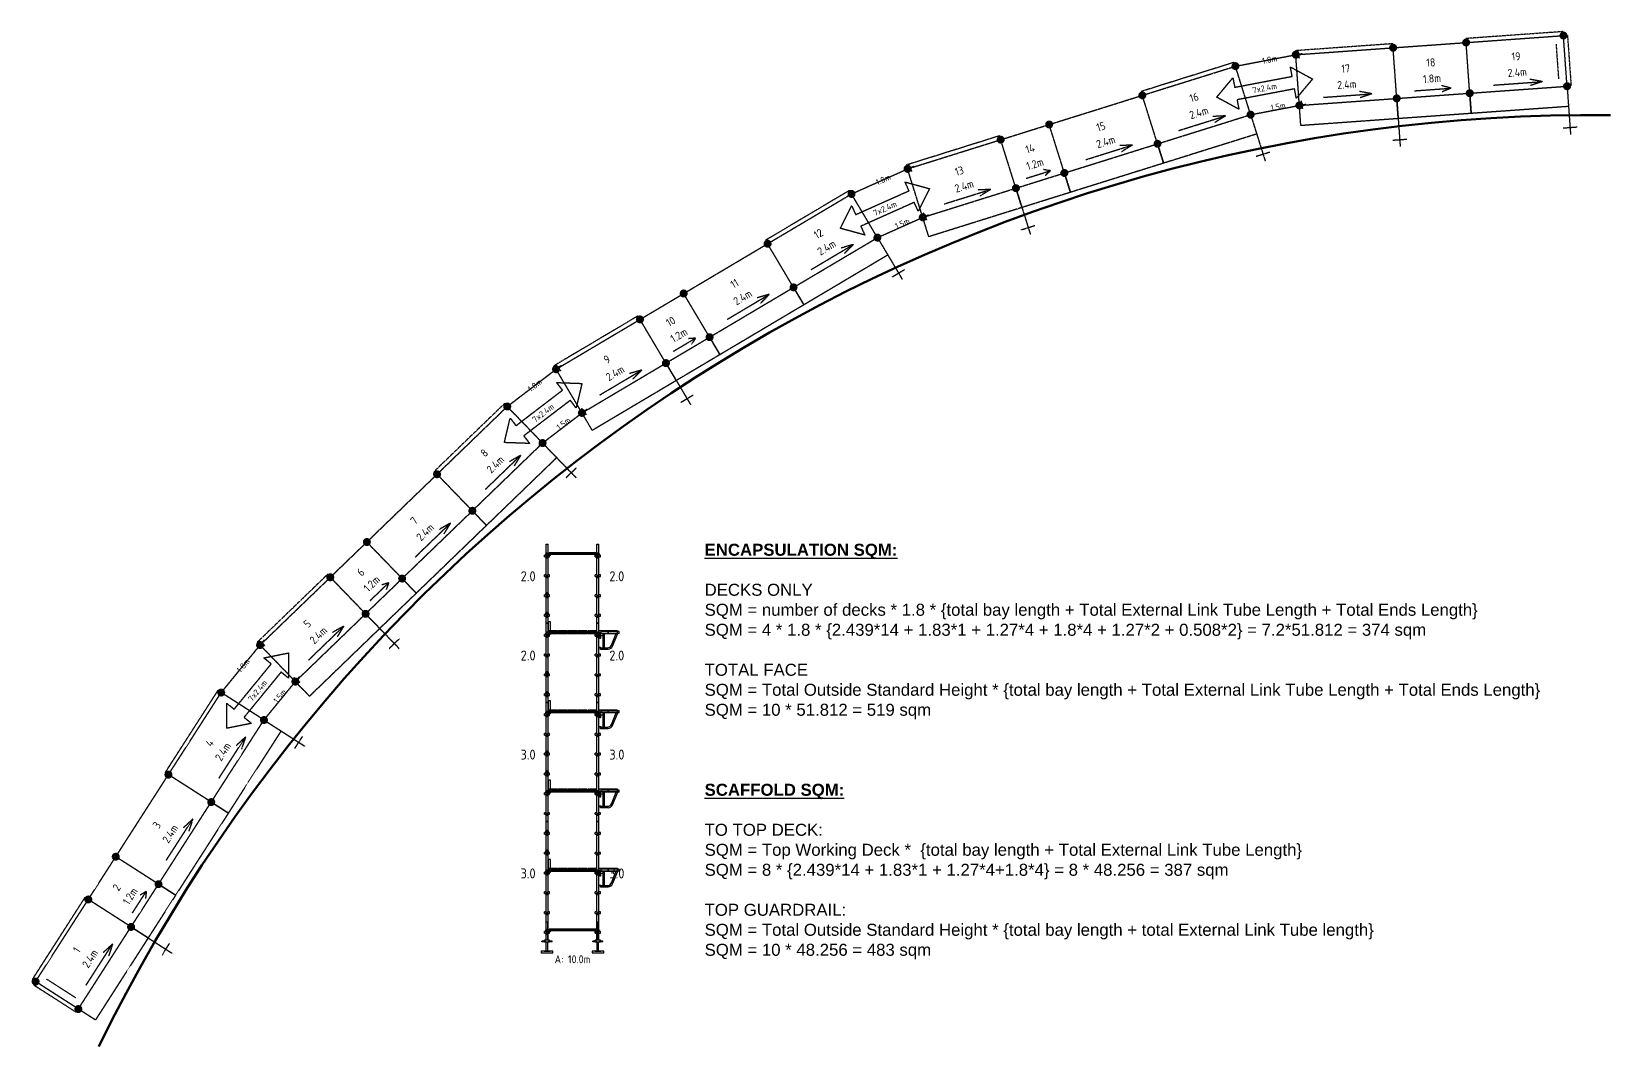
# Model space of a CAD drawing. Header units: millimetres. Extents: x 77865 to 117323, y 20346 to 45721.
import ezdxf
from ezdxf.enums import TextEntityAlignment as Align

# ---------------------------------------------------------------- set-up
doc = ezdxf.new("R2010")
doc.units = ezdxf.units.MM
doc.linetypes.add('KwikScaf_DASHED', pattern=[3.75, 2.5, -1.25])
doc.linetypes.add('KwikScaf_Line', pattern=[1, 1, 0])
doc.layers.add('ENCAPSULATION SQM', color=104, linetype='Continuous', lineweight=60)
for name, color, linetype in [('KwikScaf Matrix', 7, 'Continuous'), ('KwikScaf Schematic', 7, 'Continuous'), ('KwikScaf Sections', 7, 'Continuous')]:
    doc.layers.add(name, color=color, linetype=linetype)
doc.styles.add('KwikScaf ISO', font='isocp.shx')

# ---------------------------------------------------------------- blocks, each defined once
blk = doc.blocks.new('2D Standard 3 Metre')
at = {"layer": 'KwikScaf Matrix', "color": 0, "extrusion": (0, 1, 0)}
for p, q in [((-185, -24), (-185, 24)), ((-185, 24), (-8, 24)), ((-33, 16), (7, 16)), ((-33, 16), (-33, 6)), ((-33, 6), (-33, -6)), ((-8, 64), (-8, 60)), ((-8, 64), (32, 64)), ((-8, 60), (-8, 22)), ((-8, 22), (32, 22)), ((-8, 22), (-8, 18)), ((32, 18), (-8, 18)), ((7, 6), (7, 16)), ((7, -6), (7, 6)), ((32, 60), (32, 64)), ((32, 22), (32, 60)), ((32, 24), (487, 24)), ((32, 18), (32, 22)), ((462, 16), (462, 6)), ((462, 16), (502, 16)), ((462, 6), (462, -6)), ((487, 64), (487, 60)), ((487, 64), (527, 64)), ((487, 60), (487, 22)), ((487, 22), (527, 22)), ((487, 22), (487, 18)), ((527, 18), (487, 18)), ((502, 6), (502, 16)), ((502, -6), (502, 6)), ((527, 60), (527, 64)), ((527, 22), (527, 60)), ((527, 24), (982, 24)), ((527, 18), (527, 22)), ((957, 16), (997, 16)), ((957, 16), (957, 6)), ((957, 6), (957, -6)), ((982, 64), (982, 60)), ((982, 64), (1022, 64)), ((982, 60), (982, 22)), ((982, 22), (1022, 22)), ((982, 22), (982, 18)), ((1022, 18), (982, 18)), ((997, 6), (997, 16)), ((997, -6), (997, 6)), ((1022, 60), (1022, 64)), ((1022, 22), (1022, 60)), ((1022, 24), (1477, 24)), ((1022, 18), (1022, 22)), ((1452, 16), (1492, 16)), ((1452, 16), (1452, 6)), ((1452, 6), (1452, -6)), ((1477, 64), (1477, 60)), ((1477, 64), (1517, 64)), ((1477, 60), (1477, 22)), ((1477, 22), (1517, 22)), ((1477, 22), (1477, 18)), ((1517, 18), (1477, 18)), ((1492, 6), (1492, 16)), ((1492, -6), (1492, 6)), ((1517, 60), (1517, 64)), ((1517, 22), (1517, 60)), ((1517, 24), (1972, 24)), ((1517, 18), (1517, 22)), ((1947, 16), (1987, 16)), ((1947, 16), (1947, 6)), ((1947, 6), (1947, -6)), ((1972, 64), (1972, 60)), ((1972, 64), (2012, 64)), ((1972, 60), (1972, 22)), ((1972, 22), (2012, 22)), ((1972, 22), (1972, 18)), ((2012, 18), (1972, 18)), ((1987, 6), (1987, 16)), ((1987, -6), (1987, 6)), ((2012, 60), (2012, 64)), ((2012, 22), (2012, 60)), ((2012, 24), (2467, 24)), ((2012, 18), (2012, 22)), ((2442, 16), (2442, 6)), ((2442, 16), (2482, 16)), ((2442, 6), (2442, -6)), ((2467, 64), (2467, 60)), ((2467, 64), (2507, 64)), ((2467, 60), (2467, 22)), ((2467, 22), (2507, 22)), ((2467, 22), (2467, 18)), ((2507, 18), (2467, 18)), ((2482, 6), (2482, 16)), ((2482, -6), (2482, 6)), ((2507, 60), (2507, 64)), ((2507, 22), (2507, 60)), ((2507, 24), (2787, 24)), ((2507, 18), (2507, 22)), ((2787, 24), (2787, -24)), ((-185, -24), (-8, -24)), ((-33, -6), (-33, -16)), ((-33, -16), (7, -16)), ((-8, -18), (32, -18)), ((-8, -18), (-8, -22)), ((-8, -22), (-8, -60)), ((-8, -22), (32, -22)), ((-8, -60), (-8, -64)), ((-8, -64), (32, -64)), ((7, -16), (7, -6)), ((32, -22), (32, -18)), ((32, -60), (32, -22)), ((32, -24), (487, -24)), ((32, -64), (32, -60)), ((462, -6), (462, -16)), ((462, -16), (502, -16)), ((487, -18), (527, -18)), ((487, -18), (487, -22)), ((487, -22), (487, -60)), ((487, -22), (527, -22)), ((487, -60), (487, -64)), ((487, -64), (527, -64)), ((502, -16), (502, -6)), ((527, -22), (527, -18)), ((527, -60), (527, -22)), ((527, -24), (982, -24)), ((527, -64), (527, -60)), ((957, -6), (957, -16)), ((957, -16), (997, -16)), ((982, -18), (1022, -18)), ((982, -18), (982, -22)), ((982, -22), (982, -60)), ((982, -22), (1022, -22)), ((982, -60), (982, -64)), ((982, -64), (1022, -64)), ((997, -16), (997, -6)), ((1022, -22), (1022, -18)), ((1022, -60), (1022, -22)), ((1022, -24), (1477, -24)), ((1022, -64), (1022, -60)), ((1452, -6), (1452, -16)), ((1452, -16), (1492, -16)), ((1477, -18), (1517, -18)), ((1477, -18), (1477, -22)), ((1477, -22), (1477, -60)), ((1477, -22), (1517, -22)), ((1477, -60), (1477, -64)), ((1477, -64), (1517, -64)), ((1492, -16), (1492, -6)), ((1517, -22), (1517, -18)), ((1517, -60), (1517, -22)), ((1517, -24), (1972, -24)), ((1517, -64), (1517, -60)), ((1947, -6), (1947, -16)), ((1947, -16), (1987, -16)), ((1972, -18), (2012, -18)), ((1972, -18), (1972, -22)), ((1972, -22), (1972, -60)), ((1972, -22), (2012, -22)), ((1972, -60), (1972, -64)), ((1972, -64), (2012, -64)), ((1987, -16), (1987, -6)), ((2012, -22), (2012, -18)), ((2012, -60), (2012, -22)), ((2012, -24), (2467, -24)), ((2012, -64), (2012, -60)), ((2442, -6), (2442, -16)), ((2442, -16), (2482, -16)), ((2467, -18), (2507, -18)), ((2467, -18), (2467, -22)), ((2467, -22), (2467, -60)), ((2467, -22), (2507, -22)), ((2467, -60), (2467, -64)), ((2467, -64), (2507, -64)), ((2482, -16), (2482, -6)), ((2507, -22), (2507, -18)), ((2507, -60), (2507, -22)), ((2507, -24), (2787, -24)), ((2507, -64), (2507, -60))]:
    blk.add_line(p, q, dxfattribs=at)
blk = doc.blocks.new('2D Standard 2 Metre')
at = {"layer": 'KwikScaf Matrix', "color": 0, "extrusion": (0, 1, 0)}
for p, q in [((-185, -24), (-185, 24)), ((-185, 24), (-8, 24)), ((-33, 16), (7, 16)), ((-33, 16), (-33, 6)), ((-33, 6), (-33, -6)), ((-8, 64), (-8, 60)), ((-8, 64), (32, 64)), ((-8, 60), (-8, 22)), ((-8, 22), (32, 22)), ((-8, 22), (-8, 18)), ((32, 18), (-8, 18)), ((7, 6), (7, 16)), ((7, -6), (7, 6)), ((32, 60), (32, 64)), ((32, 22), (32, 60)), ((32, 24), (487, 24)), ((32, 18), (32, 22)), ((462, 16), (502, 16)), ((462, 16), (462, 6)), ((462, 6), (462, -6)), ((487, 64), (487, 60)), ((487, 64), (527, 64)), ((487, 60), (487, 22)), ((487, 22), (527, 22)), ((487, 22), (487, 18)), ((527, 18), (487, 18)), ((502, 6), (502, 16)), ((502, -6), (502, 6)), ((527, 60), (527, 64)), ((527, 22), (527, 60)), ((527, 24), (982, 24)), ((527, 18), (527, 22)), ((957, 16), (997, 16)), ((957, 16), (957, 6)), ((957, 6), (957, -6)), ((982, 64), (982, 60)), ((982, 64), (1022, 64)), ((982, 60), (982, 22)), ((982, 22), (1022, 22)), ((982, 22), (982, 18)), ((1022, 18), (982, 18)), ((997, 6), (997, 16)), ((997, -6), (997, 6)), ((1022, 60), (1022, 64)), ((1022, 22), (1022, 60)), ((1022, 24), (1477, 24)), ((1022, 18), (1022, 22)), ((1452, 16), (1492, 16)), ((1452, 16), (1452, 6)), ((1452, 6), (1452, -6)), ((1477, 64), (1517, 64)), ((1477, 64), (1477, 60)), ((1477, 60), (1477, 22)), ((1477, 22), (1517, 22)), ((1477, 22), (1477, 18)), ((1517, 18), (1477, 18)), ((1492, 6), (1492, 16)), ((1492, -6), (1492, 6)), ((1517, 60), (1517, 64)), ((1517, 22), (1517, 60)), ((1517, 24), (1796, 24)), ((1517, 18), (1517, 22)), ((1796, 24), (1796, -24)), ((-185, -24), (-8, -24)), ((-33, -6), (-33, -16)), ((-33, -16), (7, -16)), ((-8, -18), (32, -18)), ((-8, -18), (-8, -22)), ((-8, -22), (-8, -60)), ((-8, -22), (32, -22)), ((-8, -60), (-8, -64)), ((-8, -64), (32, -64)), ((7, -16), (7, -6)), ((32, -22), (32, -18)), ((32, -60), (32, -22)), ((32, -24), (487, -24)), ((32, -64), (32, -60)), ((462, -6), (462, -16)), ((462, -16), (502, -16)), ((487, -18), (527, -18)), ((487, -18), (487, -22)), ((487, -22), (487, -60)), ((487, -22), (527, -22)), ((487, -60), (487, -64)), ((487, -64), (527, -64)), ((502, -16), (502, -6)), ((527, -22), (527, -18)), ((527, -60), (527, -22)), ((527, -24), (982, -24)), ((527, -64), (527, -60)), ((957, -6), (957, -16)), ((957, -16), (997, -16)), ((982, -18), (1022, -18)), ((982, -18), (982, -22)), ((982, -22), (982, -60)), ((982, -22), (1022, -22)), ((982, -60), (982, -64)), ((982, -64), (1022, -64)), ((997, -16), (997, -6)), ((1022, -22), (1022, -18)), ((1022, -60), (1022, -22)), ((1022, -24), (1477, -24)), ((1022, -64), (1022, -60)), ((1452, -6), (1452, -16)), ((1452, -16), (1492, -16)), ((1477, -18), (1517, -18)), ((1477, -18), (1477, -22)), ((1477, -22), (1517, -22)), ((1477, -22), (1477, -60)), ((1477, -60), (1477, -64)), ((1477, -64), (1517, -64)), ((1492, -16), (1492, -6)), ((1517, -22), (1517, -18)), ((1517, -60), (1517, -22)), ((1517, -24), (1796, -24)), ((1517, -64), (1517, -60))]:
    blk.add_line(p, q, dxfattribs=at)
blk = doc.blocks.new('2D Jack Adjustable Screw')
at = {"color": 0, "extrusion": (1, -1.83691e-16, 2.30446e-16)}
for p, q in [((-265.5, 100), (-273.5, 100)), ((-273.5, 100), (-273.5, -52)), ((-265.5, 100), (-265.5, -52)), ((-265.5, 42.5), (-40, 42.5)), ((-265.5, 5.5), (-40, 5.5)), ((-40, 87.75), (-35, 87.75)), ((-40, 87.75), (-40, 24)), ((-40, 24), (-40, -39.75)), ((-35, 151.5), (-20, 151.5)), ((-35, 62.25), (-35, 151.5)), ((-35, 62.25), (-20, 62.25)), ((-20, 62.25), (-20, 151.5)), ((-20, 87.75), (0, 87.75)), ((0, 24), (0, 87.75)), ((0, 42.5), (454.5, 42.5)), ((0, -39.75), (0, 24)), ((0, 5.5), (454.5, 5.5)), ((454.5, 24), (454.5, 42.5)), ((454.5, 5.5), (454.5, 24)), ((-265.5, -52), (-273.5, -52)), ((-40, -39.75), (-35, -39.75)), ((-20, -14.25), (-35, -14.25)), ((-35, -103.5), (-35, -14.25)), ((-35, -103.5), (-20, -103.5)), ((-20, -103.5), (-20, -14.25)), ((-20, -39.75), (0, -39.75))]:
    blk.add_line(p, q, dxfattribs=at)
blk = doc.blocks.new('2D SBB 2 Board')
at = {"color": 0}
for p, q in [((47, 440), (0, 440)), ((0, 440), (0, 392)), ((8, 466), (38, 466)), ((11, 440), (8, 466)), ((38, 466), (38, 440)), ((504, 491), (47, 491)), ((47, 491), (47, 445)), ((504, 445), (47, 445)), ((47, 445), (47, 440)), ((504, 440), (47, 440)), ((106, 392), (106, 440)), ((140, 84), (140, 440)), ((315, 147), (437, 440)), ((343, 124), (473, 440)), ((504, 445), (504, 491)), ((504, 440), (504, 445)), ((-4, 93), (47, 93)), ((-4, 88), (-4, 93)), ((42, 88), (-4, 88)), ((0, 392), (106, 392)), ((28, 316), (18, 392)), ((38, 316), (28, 316)), ((38, 392), (38, 316)), ((42, 42), (42, 88)), ((47, 42), (42, 42)), ((47, 93), (47, 42)), ((47, 84), (106, 84)), ((47, 50), (232, 50)), ((106, 84), (106, 392)), ((106, 84), (123, 84)), ((123, 84), (140, 84)), ((140, 84), (222, 84))]:
    blk.add_line(p, q, dxfattribs=at)
for radius, start, end in [(102, 270, 339.4078), (136, 274.3209, 333.1791)]:
    blk.add_arc((222, 185), radius, start, end, dxfattribs=at)
blk = doc.blocks.new('2D Transom 1.2 Metre')
at = {"color": 0, "extrusion": (0, 1, -1.83691e-16)}
for p, q in [((0, 50), (20, 50)), ((0, -25), (0, 50)), ((50, 0), (13, 0)), ((20, 50), (17, 25)), ((17, 25), (25, 25)), ((1197, 63), (25, 63)), ((25, 63), (25, 30)), ((1197, 30), (25, 30)), ((25, 30), (25, 25)), ((1197, 25), (25, 25)), ((50, 25), (50, 0)), ((1172, 25), (1172, 0)), ((1197, 30), (1197, 63)), ((1197, 25), (1197, 30)), ((1205, 25), (1197, 25)), ((1202, 50), (1205, 25)), ((1222, 50), (1202, 50)), ((1222, -25), (1222, 50)), ((10, -25), (0, -25)), ((13, 0), (10, -25)), ((1172, 0), (1209, 0)), ((1209, 0), (1212, -25)), ((1212, -25), (1222, -25))]:
    blk.add_line(p, q, dxfattribs=at)

msp = doc.modelspace()

# ---------------------------------------------------------------- linework, layer by layer
at = {"layer": 'ENCAPSULATION SQM'}
msp.add_arc((116846, 2117), 41515, 89.3419, 153.9536, dxfattribs=at)
at = {"layer": 'KwikScaf Schematic', "color": 1, "linetype": 'KwikScaf_DASHED'}
for p, q in [((111885, 45417), (109452, 45243)), ((116142, 45721), (113709, 45547)), ((115964, 45408), (116026, 44540)), ((116249, 45629), (116340, 44362)), ((107922, 44951), (105594, 44222)), ((102055, 43113), (99728, 42384)), ((98305, 41748), (96208, 40503)), ((93019, 38610), (90921, 37365)), ((89684, 36419), (87929, 34725)), ((85261, 32148), (83507, 30454)), ((82520, 29248), (81202, 27196)), ((79199, 24075), (77881, 22022)), ((78980, 21198), (77911, 21884)), ((78974, 21558), (78241, 22028))]:
    msp.add_line(p, q, dxfattribs=at)
at = {"layer": 'KwikScaf Schematic', "color": 3, "linetype": 'KwikScaf_Line'}
for p, q in [((111892, 45317), (113717, 45447)), ((113807, 44181), (113717, 45447)), ((112428, 44241), (113340, 44306)), ((113340, 44306), (113106, 44369)), ((113340, 44306), (113117, 44211)), ((111983, 44050), (113807, 44181)), ((112019, 43544), (111983, 44050)), ((113807, 44181), (113843, 43674)), ((113843, 43674), (112019, 43544))]:
    msp.add_line(p, q, dxfattribs=at)
at = {"layer": 'KwikScaf Schematic', "color": 1, "linetype": 'KwikScaf_Line'}
for p, q in [((113717, 45447), (116149, 45621)), ((116240, 44355), (116149, 45621)), ((107854, 44837), (109622, 45174)), ((109459, 45143), (111892, 45317)), ((109550, 43876), (109459, 45143)), ((109505, 45253), (109542, 45057)), ((111983, 44050), (111892, 45317)), ((105624, 44127), (107952, 44856)), ((107932, 44329), (109369, 44602)), ((107933, 44954), (107971, 44758)), ((108331, 43644), (107952, 44856)), ((109369, 44602), (109325, 44838)), ((109325, 44838), (109879, 44536)), ((107483, 44080), (107887, 44565)), ((107887, 44565), (107932, 44329)), ((109429, 44288), (107992, 44015)), ((109474, 44052), (109429, 44288)), ((109879, 44536), (109474, 44052)), ((111363, 44165), (111054, 44223)), ((113807, 44181), (116240, 44355)), ((114404, 44383), (115620, 44470)), ((115620, 44470), (115311, 44527)), ((115620, 44470), (115322, 44369)), ((116240, 44355), (116276, 43848)), ((103297, 43398), (105624, 44127)), ((106004, 42915), (105624, 44127)), ((108037, 43779), (107483, 44080)), ((107992, 44015), (108037, 43779)), ((108233, 43625), (109707, 43906)), ((109550, 43876), (111983, 44050)), ((109586, 43370), (109550, 43876)), ((109590, 43986), (109627, 43789)), ((110147, 44078), (111363, 44165)), ((111363, 44165), (111065, 44064)), ((111983, 44050), (112019, 43544)), ((113843, 43674), (113807, 44181)), ((116276, 43848), (113843, 43674)), ((116276, 43848), (116326, 43150)), ((106004, 42915), (108331, 43644)), ((106538, 43249), (107702, 43613)), ((107702, 43613), (107387, 43598)), ((107702, 43613), (107435, 43446)), ((108313, 43742), (108350, 43546)), ((108331, 43644), (108483, 43159)), ((112019, 43544), (109586, 43370)), ((112019, 43544), (112069, 42845)), ((99757, 42289), (102085, 43018)), ((102465, 41806), (102085, 43018)), ((108483, 43159), (106156, 42430)), ((108483, 43159), (108693, 42491)), ((111882, 43007), (112231, 43032)), ((116139, 43312), (116488, 43337)), ((103677, 42186), (106004, 42915)), ((104211, 42519), (105375, 42884)), ((105375, 42884), (105060, 42869)), ((105375, 42884), (105107, 42717)), ((106004, 42915), (106156, 42430)), ((106156, 42430), (106004, 42915)), ((108473, 42606), (108807, 42710)), ((98265, 41622), (99908, 42356)), ((100137, 41077), (99757, 42289)), ((99776, 42407), (99858, 42224)), ((106156, 42430), (103828, 41701)), ((99794, 41742), (99696, 41961)), ((99696, 41961), (100305, 41795)), ((103828, 41701), (103677, 42186)), ((96259, 40417), (98356, 41662)), ((98316, 41754), (98397, 41571)), ((99005, 40570), (98356, 41662)), ((98459, 41145), (99794, 41742)), ((99925, 41450), (98589, 40853)), ((100023, 41231), (99925, 41450)), ((100305, 41795), (100023, 41231)), ((100137, 41077), (102465, 41806)), ((100672, 41411), (101835, 41775)), ((101835, 41775), (101521, 41760)), ((101835, 41775), (101568, 41608)), ((102465, 41806), (102616, 41321)), ((98078, 40800), (98361, 41364)), ((98361, 41364), (98459, 41145)), ((98913, 40530), (100283, 41142)), ((100289, 40592), (100137, 41077)), ((100151, 41193), (100232, 41010)), ((102616, 41321), (100289, 40592)), ((102616, 41321), (102826, 40653)), ((98687, 40634), (98078, 40800)), ((98589, 40853), (98687, 40634)), ((98964, 40662), (99046, 40479)), ((102606, 40768), (102940, 40873)), ((94162, 39172), (96259, 40417)), ((96907, 39325), (96259, 40417)), ((96907, 39325), (99005, 40570)), ((97351, 39773), (98399, 40396)), ((98399, 40396), (98097, 40308)), ((98399, 40396), (98178, 40172)), ((99005, 40570), (99264, 40134)), ((99264, 40134), (97167, 38889)), ((99264, 40134), (99621, 39532)), ((99382, 39593), (99683, 39772)), ((94810, 38080), (96907, 39325)), ((95253, 38528), (96302, 39151)), ((96302, 39151), (95999, 39063)), ((96302, 39151), (96080, 38927)), ((96907, 39325), (97167, 38889)), ((97167, 38889), (96907, 39325)), ((97167, 38889), (95069, 37643)), ((90973, 37279), (93070, 38524)), ((93718, 37432), (93070, 38524)), ((95069, 37643), (94810, 38080)), ((89674, 36286), (91104, 37379)), ((90964, 37398), (91085, 37239)), ((91621, 36187), (90973, 37279)), ((91621, 36187), (93718, 37432)), ((92064, 36635), (93113, 37257)), ((93113, 37257), (92810, 37170)), ((93113, 37257), (92891, 37033)), ((93718, 37432), (93977, 36995)), ((89972, 35867), (91134, 36755)), ((91134, 36755), (90989, 36946)), ((90989, 36946), (91619, 36924)), ((91619, 36924), (91474, 36310)), ((93977, 36995), (91880, 35750)), ((93977, 36995), (94335, 36393)), ((87999, 34653), (89753, 36347)), ((89692, 36426), (89814, 36267)), ((90635, 35433), (89753, 36347)), ((91329, 36501), (90166, 35613)), ((91474, 36310), (91329, 36501)), ((91607, 36302), (91729, 36144)), ((94095, 36454), (94396, 36633)), ((89681, 35444), (89826, 36058)), ((89826, 36058), (89972, 35867)), ((90556, 35373), (91748, 36284)), ((91880, 35750), (91621, 36187)), ((90166, 35613), (90312, 35422)), ((90575, 35513), (90696, 35354)), ((88881, 33739), (90635, 35433)), ((89209, 34277), (90086, 35124)), ((90312, 35422), (89681, 35444)), ((90086, 35124), (89812, 34969)), ((90086, 35124), (89922, 34855)), ((90635, 35433), (90988, 35068)), ((90988, 35068), (89234, 33374)), ((90988, 35068), (91475, 34564)), ((91227, 34569), (91479, 34812)), ((86244, 32958), (87999, 34653)), ((88881, 33739), (87999, 34653)), ((87126, 32045), (88881, 33739)), ((88881, 33739), (89234, 33374)), ((89234, 33374), (88881, 33739)), ((87455, 32583), (88332, 33430)), ((89234, 33374), (87479, 31679)), ((88332, 33430), (88058, 33275)), ((88332, 33430), (88168, 33161)), ((83576, 30382), (85331, 32076)), ((86213, 31163), (85331, 32076)), ((87479, 31679), (87126, 32045)), ((84458, 29468), (86213, 31163)), ((84787, 30006), (85664, 30853)), ((86566, 30797), (84811, 29103)), ((85664, 30853), (85389, 30699)), ((85664, 30853), (85500, 30584)), ((86213, 31163), (86566, 30797)), ((86566, 30797), (87052, 30294)), ((82541, 29117), (83681, 30510)), ((83540, 30496), (83695, 30369)), ((86805, 30298), (87056, 30541)), ((84458, 29468), (83576, 30382)), ((83668, 30062), (84287, 30186)), ((83854, 29910), (83668, 30062)), ((84287, 30186), (84287, 29555)), ((82927, 28778), (83854, 29910)), ((84102, 29707), (83175, 28575)), ((84287, 29555), (84102, 29707)), ((82527, 29258), (82681, 29131)), ((83609, 28431), (84559, 29592)), ((84419, 29578), (84573, 29451)), ((84811, 29103), (84458, 29468)), ((81286, 27142), (82604, 29194)), ((83673, 28508), (82604, 29194)), ((82742, 28299), (82741, 28930)), ((82741, 28930), (82927, 28778)), ((82355, 26456), (83673, 28508)), ((83360, 28423), (82742, 28299)), ((83175, 28575), (83360, 28423)), ((83595, 28572), (83750, 28445)), ((83673, 28508), (84100, 28234)), ((82551, 27055), (83210, 28081)), ((84100, 28234), (82783, 26181)), ((83210, 28081), (82978, 27867)), ((83210, 28081), (83112, 27782)), ((84100, 28234), (84689, 27856)), ((84447, 27803), (84637, 28098)), ((79969, 25089), (81286, 27142)), ((82355, 26456), (81286, 27142)), ((81038, 24403), (82355, 26456)), ((82355, 26456), (82783, 26181)), ((82783, 26181), (82355, 26456)), ((82783, 26181), (81465, 24129)), ((81233, 25002), (81892, 26028)), ((81892, 26028), (81661, 25815)), ((81892, 26028), (81794, 25729)), ((81465, 24129), (81038, 24403)), ((77965, 21968), (79283, 24021)), ((80351, 23335), (79283, 24021)), ((79034, 21282), (80351, 23335)), ((80351, 23335), (80779, 23060)), ((79230, 21881), (79888, 22907)), ((80779, 23060), (79461, 21008)), ((79888, 22907), (79657, 22694)), ((79888, 22907), (79791, 22608)), ((80779, 23060), (81368, 22682)), ((81126, 22629), (81315, 22924)), ((79034, 21282), (77965, 21968)), ((79461, 21008), (79034, 21282))]:
    msp.add_line(p, q, dxfattribs=at)
at = {"layer": 'KwikScaf Schematic', "color": 5, "linetype": 'KwikScaf_Line'}
for p, q in [((102085, 43018), (103297, 43398)), ((103677, 42186), (103297, 43398)), ((102720, 42052), (103326, 42242)), ((103326, 42242), (103151, 42271)), ((103326, 42242), (103198, 42119)), ((102465, 41806), (103677, 42186)), ((103677, 42186), (103828, 41701)), ((102616, 41321), (102465, 41806)), ((103828, 41701), (102616, 41321)), ((93070, 38524), (94162, 39172)), ((94810, 38080), (94162, 39172)), ((93718, 37432), (94810, 38080)), ((93910, 37731), (94456, 38055)), ((94456, 38055), (94279, 38042)), ((94456, 38055), (94360, 37905)), ((94810, 38080), (95069, 37643)), ((95069, 37643), (93977, 36995)), ((93977, 36995), (93718, 37432)), ((85331, 32076), (86244, 32958)), ((87126, 32045), (86244, 32958)), ((86213, 31163), (87126, 32045)), ((87126, 32045), (87479, 31679)), ((86331, 31497), (86788, 31938)), ((87479, 31679), (86566, 30797)), ((86788, 31938), (86618, 31885)), ((86788, 31938), (86729, 31771)), ((86566, 30797), (86213, 31163)), ((79283, 24021), (79969, 25089)), ((81038, 24403), (79969, 25089)), ((80351, 23335), (81038, 24403)), ((80389, 23688), (80732, 24222)), ((80732, 24222), (80580, 24131)), ((80732, 24222), (80713, 24045)), ((81465, 24129), (80779, 23060)), ((81038, 24403), (81465, 24129)), ((80779, 23060), (80351, 23335))]:
    msp.add_line(p, q, dxfattribs=at)
at = {"layer": 'KwikScaf Schematic', "color": 3, "linetype": 'KwikScaf_Line'}
for points in [[(111889, 45367, 100, 100, -0.198912), (111925, 45355, 100, 100, -0.198912), (111942, 45321, 100, 100, -0.198912), (111930, 45284, 100, 100, -0.198912), (111896, 45267, 100, 100, -0.198912), (111859, 45279, 100, 100, -0.198912), (111842, 45313, 100, 100, -0.198912), (111854, 45350, 100, 100, -0.198912)], [(113713, 45497, 100, 100, -0.198912), (113749, 45485, 100, 100, -0.198912), (113766, 45451, 100, 100, -0.198912), (113754, 45415, 100, 100, -0.198912), (113720, 45398, 100, 100, -0.198912), (113684, 45410, 100, 100, -0.198912), (113667, 45444, 100, 100, -0.198912), (113679, 45480, 100, 100, -0.198912)], [(113804, 44231, 100, 100, -0.198912), (113840, 44219, 100, 100, -0.198912), (113857, 44184, 100, 100, -0.198912), (113845, 44148, 100, 100, -0.198912), (113811, 44131, 100, 100, -0.198912), (113774, 44143, 100, 100, -0.198912), (113757, 44177, 100, 100, -0.198912), (113769, 44213, 100, 100, -0.198912)]]:
    msp.add_lwpolyline(points, format="xyseb", close=True, dxfattribs=at)
at = {"layer": 'KwikScaf Schematic', "color": 1, "linetype": 'KwikScaf_Line'}
for points in [[(111889, 45367, 100, 100, -0.198912), (111925, 45355, 100, 100, -0.198912), (111942, 45321, 100, 100, -0.198912), (111930, 45284, 100, 100, -0.198912), (111896, 45267, 100, 100, -0.198912), (111859, 45279, 100, 100, -0.198912), (111842, 45313, 100, 100, -0.198912), (111854, 45350, 100, 100, -0.198912)], [(113713, 45497, 100, 100, -0.198912), (113749, 45485, 100, 100, -0.198912), (113766, 45451, 100, 100, -0.198912), (113754, 45415, 100, 100, -0.198912), (113720, 45398, 100, 100, -0.198912), (113684, 45410, 100, 100, -0.198912), (113667, 45444, 100, 100, -0.198912), (113679, 45480, 100, 100, -0.198912)], [(116146, 45671, 100, 100, -0.198912), (116182, 45659, 100, 100, -0.198912), (116199, 45625, 100, 100, -0.198912), (116187, 45589, 100, 100, -0.198912), (116153, 45572, 100, 100, -0.198912), (116117, 45584, 100, 100, -0.198912), (116099, 45618, 100, 100, -0.198912), (116112, 45654, 100, 100, -0.198912)], [(109456, 45193, 100, 100, -0.198912), (109492, 45181, 100, 100, -0.198912), (109509, 45147, 100, 100, -0.198912), (109497, 45110, 100, 100, -0.198912), (109463, 45093, 100, 100, -0.198912), (109427, 45105, 100, 100, -0.198912), (109410, 45139, 100, 100, -0.198912), (109422, 45176, 100, 100, -0.198912)], [(107937, 44904, 100, 100, -0.198912), (107975, 44900, 100, 100, -0.198912), (108000, 44871, 100, 100, -0.198912), (107996, 44833, 100, 100, -0.198912), (107967, 44808, 100, 100, -0.198912), (107929, 44812, 100, 100, -0.198912), (107904, 44841, 100, 100, -0.198912), (107908, 44879, 100, 100, -0.198912)], [(105609, 44174, 100, 100, -0.198912), (105648, 44171, 100, 100, -0.198912), (105672, 44142, 100, 100, -0.198912), (105669, 44104, 100, 100, -0.198912), (105639, 44079, 100, 100, -0.198912), (105601, 44082, 100, 100, -0.198912), (105577, 44112, 100, 100, -0.198912), (105580, 44150, 100, 100, -0.198912)], [(116236, 44405, 100, 100, -0.198912), (116273, 44393, 100, 100, -0.198912), (116290, 44358, 100, 100, -0.198912), (116278, 44322, 100, 100, -0.198912), (116244, 44305, 100, 100, -0.198912), (116207, 44317, 100, 100, -0.198912), (116190, 44351, 100, 100, -0.198912), (116202, 44387, 100, 100, -0.198912)], [(111979, 44100, 100, 100, -0.198912), (112016, 44088, 100, 100, -0.198912), (112033, 44054, 100, 100, -0.198912), (112021, 44018, 100, 100, -0.198912), (111986, 44000, 100, 100, -0.198912), (111950, 44012, 100, 100, -0.198912), (111933, 44047, 100, 100, -0.198912), (111945, 44083, 100, 100, -0.198912)], [(108317, 43692, 100, 100, -0.198912), (108355, 43688, 100, 100, -0.198912), (108379, 43659, 100, 100, -0.198912), (108376, 43621, 100, 100, -0.198912), (108346, 43596, 100, 100, -0.198912), (108308, 43600, 100, 100, -0.198912), (108284, 43629, 100, 100, -0.198912), (108287, 43667, 100, 100, -0.198912)], [(102070, 43066, 100, 100, -0.198912), (102108, 43062, 100, 100, -0.198912), (102133, 43033, 100, 100, -0.198912), (102129, 42995, 100, 100, -0.198912), (102100, 42970, 100, 100, -0.198912), (102062, 42974, 100, 100, -0.198912), (102037, 43003, 100, 100, -0.198912), (102041, 43041, 100, 100, -0.198912)], [(105989, 42963, 100, 100, -0.198912), (106027, 42959, 100, 100, -0.198912), (106052, 42930, 100, 100, -0.198912), (106048, 42892, 100, 100, -0.198912), (106019, 42867, 100, 100, -0.198912), (105981, 42870, 100, 100, -0.198912), (105956, 42900, 100, 100, -0.198912), (105960, 42938, 100, 100, -0.198912)], [(102450, 41854, 100, 100, -0.198912), (102488, 41850, 100, 100, -0.198912), (102512, 41821, 100, 100, -0.198912), (102509, 41783, 100, 100, -0.198912), (102480, 41758, 100, 100, -0.198912), (102441, 41762, 100, 100, -0.198912), (102417, 41791, 100, 100, -0.198912), (102420, 41829, 100, 100, -0.198912)], [(98331, 41705, 100, 100, -0.198912), (98369, 41711, 100, 100, -0.198912), (98399, 41688, 100, 100, -0.198912), (98405, 41650, 100, 100, -0.198912), (98382, 41619, 100, 100, -0.198912), (98344, 41614, 100, 100, -0.198912), (98313, 41637, 100, 100, -0.198912), (98308, 41675, 100, 100, -0.198912)], [(98979, 40613, 100, 100, -0.198912), (99017, 40619, 100, 100, -0.198912), (99048, 40596, 100, 100, -0.198912), (99053, 40558, 100, 100, -0.198912), (99030, 40527, 100, 100, -0.198912), (98992, 40522, 100, 100, -0.198912), (98962, 40545, 100, 100, -0.198912), (98956, 40583, 100, 100, -0.198912)], [(96234, 40460, 100, 100, -0.198912), (96271, 40466, 100, 100, -0.198912), (96302, 40443, 100, 100, -0.198912), (96308, 40405, 100, 100, -0.198912), (96285, 40374, 100, 100, -0.198912), (96247, 40369, 100, 100, -0.198912), (96216, 40392, 100, 100, -0.198912), (96211, 40430, 100, 100, -0.198912)], [(96882, 39368, 100, 100, -0.198912), (96920, 39374, 100, 100, -0.198912), (96950, 39351, 100, 100, -0.198912), (96956, 39313, 100, 100, -0.198912), (96933, 39282, 100, 100, -0.198912), (96895, 39277, 100, 100, -0.198912), (96864, 39300, 100, 100, -0.198912), (96859, 39338, 100, 100, -0.198912)], [(93044, 38567, 100, 100, -0.198912), (93082, 38572, 100, 100, -0.198912), (93113, 38550, 100, 100, -0.198912), (93118, 38512, 100, 100, -0.198912), (93095, 38481, 100, 100, -0.198912), (93057, 38476, 100, 100, -0.198912), (93027, 38498, 100, 100, -0.198912), (93021, 38536, 100, 100, -0.198912)], [(93693, 37475, 100, 100, -0.198912), (93730, 37480, 100, 100, -0.198912), (93761, 37457, 100, 100, -0.198912), (93767, 37420, 100, 100, -0.198912), (93744, 37389, 100, 100, -0.198912), (93706, 37383, 100, 100, -0.198912), (93675, 37406, 100, 100, -0.198912), (93670, 37444, 100, 100, -0.198912)], [(89718, 36383, 100, 100, -0.198912), (89754, 36397, 100, 100, -0.198912), (89789, 36382, 100, 100, -0.198912), (89803, 36346, 100, 100, -0.198912), (89788, 36311, 100, 100, -0.198912), (89752, 36297, 100, 100, -0.198912), (89717, 36312, 100, 100, -0.198912), (89703, 36348, 100, 100, -0.198912)], [(90601, 35469, 100, 100, -0.198912), (90636, 35483, 100, 100, -0.198912), (90671, 35468, 100, 100, -0.198912), (90685, 35432, 100, 100, -0.198912), (90670, 35397, 100, 100, -0.198912), (90635, 35383, 100, 100, -0.198912), (90599, 35399, 100, 100, -0.198912), (90585, 35434, 100, 100, -0.198912)], [(87964, 34689, 100, 100, -0.198912), (88000, 34703, 100, 100, -0.198912), (88035, 34687, 100, 100, -0.198912), (88049, 34652, 100, 100, -0.198912), (88033, 34617, 100, 100, -0.198912), (87998, 34603, 100, 100, -0.198912), (87963, 34618, 100, 100, -0.198912), (87949, 34654, 100, 100, -0.198912)], [(87964, 34689, 100, 100, -0.198912), (88000, 34703, 100, 100, -0.198912), (88035, 34687, 100, 100, -0.198912), (88049, 34652, 100, 100, -0.198912), (88033, 34617, 100, 100, -0.198912), (87998, 34603, 100, 100, -0.198912), (87963, 34618, 100, 100, -0.198912), (87949, 34654, 100, 100, -0.198912)], [(88846, 33775, 100, 100, -0.198912), (88882, 33789, 100, 100, -0.198912), (88917, 33774, 100, 100, -0.198912), (88931, 33738, 100, 100, -0.198912), (88916, 33703, 100, 100, -0.198912), (88880, 33689, 100, 100, -0.198912), (88845, 33704, 100, 100, -0.198912), (88831, 33740, 100, 100, -0.198912)], [(86209, 32994, 100, 100, -0.198912), (86245, 33008, 100, 100, -0.198912), (86280, 32993, 100, 100, -0.198912), (86294, 32958, 100, 100, -0.198912), (86279, 32922, 100, 100, -0.198912), (86243, 32908, 100, 100, -0.198912), (86208, 32924, 100, 100, -0.198912), (86194, 32959, 100, 100, -0.198912)], [(85296, 32112, 100, 100, -0.198912), (85331, 32126, 100, 100, -0.198912), (85367, 32111, 100, 100, -0.198912), (85381, 32075, 100, 100, -0.198912), (85365, 32040, 100, 100, -0.198912), (85330, 32026, 100, 100, -0.198912), (85295, 32041, 100, 100, -0.198912), (85281, 32077, 100, 100, -0.198912)], [(86178, 31199, 100, 100, -0.198912), (86214, 31213, 100, 100, -0.198912), (86249, 31197, 100, 100, -0.198912), (86263, 31162, 100, 100, -0.198912), (86248, 31127, 100, 100, -0.198912), (86212, 31113, 100, 100, -0.198912), (86177, 31128, 100, 100, -0.198912), (86163, 31164, 100, 100, -0.198912)], [(83541, 30418, 100, 100, -0.198912), (83577, 30432, 100, 100, -0.198912), (83612, 30417, 100, 100, -0.198912), (83626, 30381, 100, 100, -0.198912), (83611, 30346, 100, 100, -0.198912), (83575, 30332, 100, 100, -0.198912), (83540, 30347, 100, 100, -0.198912), (83526, 30383, 100, 100, -0.198912)], [(82562, 29221, 100, 100, -0.198912), (82593, 29243, 100, 100, -0.198912), (82631, 29236, 100, 100, -0.198912), (82653, 29205, 100, 100, -0.198912), (82646, 29167, 100, 100, -0.198912), (82615, 29146, 100, 100, -0.198912), (82577, 29152, 100, 100, -0.198912), (82555, 29184, 100, 100, -0.198912)], [(83631, 28535, 100, 100, -0.198912), (83662, 28557, 100, 100, -0.198912), (83700, 28550, 100, 100, -0.198912), (83722, 28519, 100, 100, -0.198912), (83715, 28481, 100, 100, -0.198912), (83683, 28460, 100, 100, -0.198912), (83646, 28466, 100, 100, -0.198912), (83624, 28498, 100, 100, -0.198912)], [(81244, 27169, 100, 100, -0.198912), (81276, 27191, 100, 100, -0.198912), (81313, 27184, 100, 100, -0.198912), (81335, 27153, 100, 100, -0.198912), (81328, 27115, 100, 100, -0.198912), (81297, 27093, 100, 100, -0.198912), (81259, 27100, 100, 100, -0.198912), (81237, 27131, 100, 100, -0.198912)], [(82313, 26483, 100, 100, -0.198912), (82344, 26505, 100, 100, -0.198912), (82382, 26498, 100, 100, -0.198912), (82404, 26467, 100, 100, -0.198912), (82397, 26429, 100, 100, -0.198912), (82366, 26407, 100, 100, -0.198912), (82328, 26414, 100, 100, -0.198912), (82306, 26445, 100, 100, -0.198912)], [(79241, 24048, 100, 100, -0.198912), (79272, 24070, 100, 100, -0.198912), (79310, 24063, 100, 100, -0.198912), (79332, 24031, 100, 100, -0.198912), (79325, 23994, 100, 100, -0.198912), (79293, 23972, 100, 100, -0.198912), (79256, 23979, 100, 100, -0.198912), (79234, 24010, 100, 100, -0.198912)], [(80309, 23362, 100, 100, -0.198912), (80341, 23383, 100, 100, -0.198912), (80378, 23377, 100, 100, -0.198912), (80400, 23345, 100, 100, -0.198912), (80394, 23308, 100, 100, -0.198912), (80362, 23286, 100, 100, -0.198912), (80324, 23293, 100, 100, -0.198912), (80303, 23324, 100, 100, -0.198912)]]:
    msp.add_lwpolyline(points, format="xyseb", close=True, dxfattribs=at)
at = {"layer": 'KwikScaf Schematic', "color": 1, "linetype": 'KwikScaf_Line', "const_width": 100}
for points in [[(105609, 44174, -0.198912), (105648, 44171, -0.198912), (105672, 44142, -0.198912), (105669, 44104, -0.198912), (105639, 44079, -0.198912), (105601, 44082, -0.198912), (105577, 44112, -0.198912), (105580, 44150, -0.198912)], [(113804, 44231, -0.198912), (113840, 44219, -0.198912), (113857, 44184, -0.198912), (113845, 44148, -0.198912), (113811, 44131, -0.198912), (113774, 44143, -0.198912), (113757, 44177, -0.198912), (113769, 44213, -0.198912)], [(109546, 43926, -0.198912), (109583, 43914, -0.198912), (109600, 43880, -0.198912), (109588, 43844, -0.198912), (109554, 43826, -0.198912), (109517, 43838, -0.198912), (109500, 43873, -0.198912), (109512, 43909, -0.198912)], [(103282, 43445, -0.198912), (103320, 43442, -0.198912), (103345, 43413, -0.198912), (103341, 43374, -0.198912), (103312, 43350, -0.198912), (103274, 43353, -0.198912), (103249, 43383, -0.198912), (103253, 43421, -0.198912)], [(105989, 42963, -0.198912), (106027, 42959, -0.198912), (106052, 42930, -0.198912), (106048, 42892, -0.198912), (106019, 42867, -0.198912), (105981, 42870, -0.198912), (105956, 42900, -0.198912), (105960, 42938, -0.198912)], [(99743, 42337, -0.198912), (99781, 42333, -0.198912), (99805, 42304, -0.198912), (99802, 42266, -0.198912), (99772, 42241, -0.198912), (99734, 42245, -0.198912), (99710, 42274, -0.198912), (99713, 42312, -0.198912)], [(103662, 42233, -0.198912), (103700, 42230, -0.198912), (103724, 42201, -0.198912), (103721, 42163, -0.198912), (103691, 42138, -0.198912), (103653, 42141, -0.198912), (103629, 42171, -0.198912), (103632, 42209, -0.198912)], [(100122, 41125, -0.198912), (100160, 41121, -0.198912), (100185, 41092, -0.198912), (100181, 41054, -0.198912), (100152, 41029, -0.198912), (100114, 41033, -0.198912), (100089, 41062, -0.198912), (100093, 41100, -0.198912)], [(96234, 40460, -0.198912), (96271, 40466, -0.198912), (96302, 40443, -0.198912), (96308, 40405, -0.198912), (96285, 40374, -0.198912), (96247, 40369, -0.198912), (96216, 40392, -0.198912), (96211, 40430, -0.198912)], [(94136, 39215, -0.198912), (94174, 39221, -0.198912), (94205, 39198, -0.198912), (94210, 39160, -0.198912), (94187, 39129, -0.198912), (94149, 39124, -0.198912), (94119, 39147, -0.198912), (94113, 39185, -0.198912)], [(96882, 39368, -0.198912), (96920, 39374, -0.198912), (96950, 39351, -0.198912), (96956, 39313, -0.198912), (96933, 39282, -0.198912), (96895, 39277, -0.198912), (96864, 39300, -0.198912), (96859, 39338, -0.198912)], [(94785, 38123, -0.198912), (94823, 38129, -0.198912), (94853, 38106, -0.198912), (94859, 38068, -0.198912), (94836, 38037, -0.198912), (94798, 38032, -0.198912), (94767, 38055, -0.198912), (94762, 38093, -0.198912)], [(90947, 37322, -0.198912), (90985, 37327, -0.198912), (91016, 37304, -0.198912), (91021, 37267, -0.198912), (90998, 37236, -0.198912), (90960, 37230, -0.198912), (90930, 37253, -0.198912), (90924, 37291, -0.198912)], [(91595, 36230, -0.198912), (91633, 36235, -0.198912), (91664, 36212, -0.198912), (91669, 36175, -0.198912), (91646, 36144, -0.198912), (91609, 36138, -0.198912), (91578, 36161, -0.198912), (91572, 36199, -0.198912)], [(88846, 33775, -0.198912), (88882, 33789, -0.198912), (88917, 33774, -0.198912), (88931, 33738, -0.198912), (88916, 33703, -0.198912), (88880, 33689, -0.198912), (88845, 33704, -0.198912), (88831, 33740, -0.198912)], [(87092, 32081, -0.198912), (87127, 32095, -0.198912), (87162, 32080, -0.198912), (87176, 32044, -0.198912), (87161, 32009, -0.198912), (87126, 31995, -0.198912), (87090, 32010, -0.198912), (87076, 32046, -0.198912)], [(84424, 29504, -0.198912), (84459, 29518, -0.198912), (84494, 29503, -0.198912), (84508, 29468, -0.198912), (84493, 29432, -0.198912), (84457, 29418, -0.198912), (84422, 29434, -0.198912), (84408, 29469, -0.198912)], [(81244, 27169, -0.198912), (81276, 27191, -0.198912), (81313, 27184, -0.198912), (81335, 27153, -0.198912), (81328, 27115, -0.198912), (81297, 27093, -0.198912), (81259, 27100, -0.198912), (81237, 27131, -0.198912)], [(82313, 26483, -0.198912), (82344, 26505, -0.198912), (82382, 26498, -0.198912), (82404, 26467, -0.198912), (82397, 26429, -0.198912), (82366, 26407, -0.198912), (82328, 26414, -0.198912), (82306, 26445, -0.198912)], [(79927, 25116, -0.198912), (79958, 25138, -0.198912), (79996, 25132, -0.198912), (80018, 25100, -0.198912), (80011, 25062, -0.198912), (79979, 25041, -0.198912), (79942, 25047, -0.198912), (79920, 25079, -0.198912)], [(80995, 24430, -0.198912), (81027, 24452, -0.198912), (81065, 24445, -0.198912), (81086, 24414, -0.198912), (81080, 24376, -0.198912), (81048, 24355, -0.198912), (81011, 24361, -0.198912), (80989, 24393, -0.198912)], [(77923, 21995, -0.198912), (77954, 22017, -0.198912), (77992, 22010, -0.198912), (78014, 21979, -0.198912), (78007, 21941, -0.198912), (77976, 21919, -0.198912), (77938, 21926, -0.198912), (77916, 21958, -0.198912)], [(78992, 21309, -0.198912), (79023, 21331, -0.198912), (79061, 21324, -0.198912), (79083, 21293, -0.198912), (79076, 21255, -0.198912), (79045, 21233, -0.198912), (79007, 21240, -0.198912), (78985, 21271, -0.198912)]]:
    msp.add_lwpolyline(points, format="xyb", close=True, dxfattribs=at)
at = {"layer": 'KwikScaf Schematic', "color": 3, "linetype": 'KwikScaf_Line', "const_width": 100}
msp.add_lwpolyline([(111979, 44100, -0.198912), (112016, 44088, -0.198912), (112033, 44054, -0.198912), (112021, 44018, -0.198912), (111986, 44000, -0.198912), (111950, 44012, -0.198912), (111933, 44047, -0.198912), (111945, 44083, -0.198912)], format="xyb", close=True, dxfattribs=at)
at = {"layer": 'KwikScaf Schematic', "color": 5, "linetype": 'KwikScaf_Line', "const_width": 100}
for points in [[(103282, 43445, -0.198912), (103320, 43442, -0.198912), (103345, 43413, -0.198912), (103341, 43374, -0.198912), (103312, 43350, -0.198912), (103274, 43353, -0.198912), (103249, 43383, -0.198912), (103253, 43421, -0.198912)], [(102070, 43066, -0.198912), (102108, 43062, -0.198912), (102133, 43033, -0.198912), (102129, 42995, -0.198912), (102100, 42970, -0.198912), (102062, 42974, -0.198912), (102037, 43003, -0.198912), (102041, 43041, -0.198912)], [(103662, 42233, -0.198912), (103700, 42230, -0.198912), (103724, 42201, -0.198912), (103721, 42163, -0.198912), (103691, 42138, -0.198912), (103653, 42141, -0.198912), (103629, 42171, -0.198912), (103632, 42209, -0.198912)], [(102450, 41854, -0.198912), (102488, 41850, -0.198912), (102512, 41821, -0.198912), (102509, 41783, -0.198912), (102480, 41758, -0.198912), (102441, 41762, -0.198912), (102417, 41791, -0.198912), (102420, 41829, -0.198912)], [(94136, 39215, -0.198912), (94174, 39221, -0.198912), (94205, 39198, -0.198912), (94210, 39160, -0.198912), (94187, 39129, -0.198912), (94149, 39124, -0.198912), (94119, 39147, -0.198912), (94113, 39185, -0.198912)], [(93044, 38567, -0.198912), (93082, 38572, -0.198912), (93113, 38550, -0.198912), (93118, 38512, -0.198912), (93095, 38481, -0.198912), (93057, 38476, -0.198912), (93027, 38498, -0.198912), (93021, 38536, -0.198912)], [(94785, 38123, -0.198912), (94823, 38129, -0.198912), (94853, 38106, -0.198912), (94859, 38068, -0.198912), (94836, 38037, -0.198912), (94798, 38032, -0.198912), (94767, 38055, -0.198912), (94762, 38093, -0.198912)], [(93693, 37475, -0.198912), (93730, 37480, -0.198912), (93761, 37457, -0.198912), (93767, 37420, -0.198912), (93744, 37389, -0.198912), (93706, 37383, -0.198912), (93675, 37406, -0.198912), (93670, 37444, -0.198912)], [(86209, 32994, -0.198912), (86245, 33008, -0.198912), (86280, 32993, -0.198912), (86294, 32958, -0.198912), (86279, 32922, -0.198912), (86243, 32908, -0.198912), (86208, 32924, -0.198912), (86194, 32959, -0.198912)], [(86178, 31199, -0.198912), (86214, 31213, -0.198912), (86249, 31197, -0.198912), (86263, 31162, -0.198912), (86248, 31127, -0.198912), (86212, 31113, -0.198912), (86177, 31128, -0.198912), (86163, 31164, -0.198912)], [(79927, 25116, -0.198912), (79958, 25138, -0.198912), (79996, 25132, -0.198912), (80018, 25100, -0.198912), (80011, 25062, -0.198912), (79979, 25041, -0.198912), (79942, 25047, -0.198912), (79920, 25079, -0.198912)], [(80995, 24430, -0.198912), (81027, 24452, -0.198912), (81065, 24445, -0.198912), (81086, 24414, -0.198912), (81080, 24376, -0.198912), (81048, 24355, -0.198912), (81011, 24361, -0.198912), (80989, 24393, -0.198912)], [(79241, 24048, -0.198912), (79272, 24070, -0.198912), (79310, 24063, -0.198912), (79332, 24031, -0.198912), (79325, 23994, -0.198912), (79293, 23972, -0.198912), (79256, 23979, -0.198912), (79234, 24010, -0.198912)], [(80309, 23362, -0.198912), (80341, 23383, -0.198912), (80378, 23377, -0.198912), (80400, 23345, -0.198912), (80394, 23308, -0.198912), (80362, 23286, -0.198912), (80324, 23293, -0.198912), (80303, 23324, -0.198912)]]:
    msp.add_lwpolyline(points, format="xyb", close=True, dxfattribs=at)
at = {"layer": 'KwikScaf Schematic', "color": 5, "linetype": 'KwikScaf_Line'}
for points in [[(85296, 32112, 100, 100, -0.198912), (85331, 32126, 100, 100, -0.198912), (85367, 32111, 100, 100, -0.198912), (85381, 32075, 100, 100, -0.198912), (85365, 32040, 100, 100, -0.198912), (85330, 32026, 100, 100, -0.198912), (85295, 32041, 100, 100, -0.198912), (85281, 32077, 100, 100, -0.198912)], [(87092, 32081, 100, 100, -0.198912), (87127, 32095, 100, 100, -0.198912), (87162, 32080, 100, 100, -0.198912), (87176, 32044, 100, 100, -0.198912), (87161, 32009, 100, 100, -0.198912), (87126, 31995, 100, 100, -0.198912), (87090, 32010, 100, 100, -0.198912), (87076, 32046, 100, 100, -0.198912)]]:
    msp.add_lwpolyline(points, format="xyseb", close=True, dxfattribs=at)
at = {"layer": 'KwikScaf Sections', "color": 40, "const_width": 50}
for points in [[(90723, 32654, 1), (90773, 32654, 1)], [(91993, 32654, 1), (92043, 32654, 1)], [(90723, 30672, 1), (90773, 30672, 1)], [(91993, 30672, 1), (92043, 30672, 1)], [(90723, 28691, 1), (90773, 28691, 1)], [(91993, 28691, 1), (92043, 28691, 1)], [(90723, 26710, 1), (90773, 26710, 1)], [(91993, 26710, 1), (92043, 26710, 1)], [(90723, 24728, 1), (90773, 24728, 1)], [(91993, 24728, 1), (92043, 24728, 1)], [(90723, 23242, 1), (90773, 23242, 1)], [(91993, 23242, 1), (92043, 23242, 1)]]:
    msp.add_lwpolyline(points, format="xyb", close=True, dxfattribs=at)
at = {"layer": 'KwikScaf Sections', "color": 70, "const_width": 50}
for points in [[(90723, 31663, 1), (90773, 31663, 1)], [(90723, 29682, 1), (90773, 29682, 1)], [(90723, 27700, 1), (90773, 27700, 1)], [(90723, 25719, 1), (90773, 25719, 1)]]:
    msp.add_lwpolyline(points, format="xyb", close=True, dxfattribs=at)
at = {"layer": 'KwikScaf Sections', "color": 80, "const_width": 50}
for points in [[(90723, 31168, 1), (90773, 31168, 1)], [(90723, 29186, 1), (90773, 29186, 1)], [(90723, 27205, 1), (90773, 27205, 1)], [(90723, 25224, 1), (90773, 25224, 1)]]:
    msp.add_lwpolyline(points, format="xyb", close=True, dxfattribs=at)
at = {"layer": 'KwikScaf Sections', "color": 90}
for points in [[(90836, 30737), (90836, 30967), (90772, 30967), (90772, 30737)], [(90836, 28756), (90836, 28986), (90772, 28986), (90772, 28756)], [(90836, 26775), (90836, 27005), (90772, 27005), (90772, 26775)], [(90836, 24793), (90836, 25023), (90772, 25023), (90772, 24793)]]:
    msp.add_lwpolyline(points, close=True, dxfattribs=at)
at = {"layer": 'KwikScaf Sections', "color": 20}
for points in [[(90772, 30673), (91002, 30673), (91002, 30737), (90772, 30737)], [(91020, 30673), (91250, 30673), (91250, 30737), (91020, 30737)], [(91268, 30673), (91498, 30673), (91498, 30737), (91268, 30737)], [(91516, 30673), (91746, 30673), (91746, 30737), (91516, 30737)], [(91764, 30673), (91994, 30673), (91994, 30737), (91764, 30737)], [(92042, 30673), (92272, 30673), (92272, 30737), (92042, 30737)], [(92278, 30673), (92508, 30673), (92508, 30737), (92278, 30737)], [(90772, 28692), (91002, 28692), (91002, 28756), (90772, 28756)], [(91020, 28692), (91250, 28692), (91250, 28756), (91020, 28756)], [(91268, 28692), (91498, 28692), (91498, 28756), (91268, 28756)], [(91516, 28692), (91746, 28692), (91746, 28756), (91516, 28756)], [(91764, 28692), (91994, 28692), (91994, 28756), (91764, 28756)], [(92042, 28692), (92272, 28692), (92272, 28756), (92042, 28756)], [(92278, 28692), (92508, 28692), (92508, 28756), (92278, 28756)], [(90772, 26711), (91002, 26711), (91002, 26775), (90772, 26775)], [(91020, 26711), (91250, 26711), (91250, 26775), (91020, 26775)], [(91268, 26711), (91498, 26711), (91498, 26775), (91268, 26775)], [(91516, 26711), (91746, 26711), (91746, 26775), (91516, 26775)], [(91764, 26711), (91994, 26711), (91994, 26775), (91764, 26775)], [(92042, 26711), (92272, 26711), (92272, 26775), (92042, 26775)], [(92278, 26711), (92508, 26711), (92508, 26775), (92278, 26775)], [(90772, 24729), (91002, 24729), (91002, 24793), (90772, 24793)], [(91020, 24729), (91250, 24729), (91250, 24793), (91020, 24793)], [(91268, 24729), (91498, 24729), (91498, 24793), (91268, 24793)], [(91516, 24729), (91746, 24729), (91746, 24793), (91516, 24793)], [(91764, 24729), (91994, 24729), (91994, 24793), (91764, 24793)], [(92042, 24729), (92272, 24729), (92272, 24793), (92042, 24793)], [(92278, 24729), (92508, 24729), (92508, 24793), (92278, 24793)]]:
    msp.add_lwpolyline(points, close=True, dxfattribs=at)
at = {"layer": 'KwikScaf Sections', "color": 200}
for points in [[(90603, 22688), (90893, 22688), (90893, 22726), (90603, 22726)], [(91873, 22688), (92163, 22688), (92163, 22726), (91873, 22726)]]:
    msp.add_lwpolyline(points, close=True, dxfattribs=at)

# ---------------------------------------------------------------- block references
at = {"layer": 'KwikScaf Sections', "color": 180, "rotation": 89.99999999999993}
for name, p in [('2D Standard 2 Metre', (90748, 31112)), ('2D Standard 2 Metre', (92018, 31112)), ('2D Standard 2 Metre', (90748, 29130)), ('2D Standard 2 Metre', (92018, 29130)), ('2D Standard 3 Metre', (90748, 26158)), ('2D Standard 3 Metre', (92018, 26158)), ('2D Standard 3 Metre', (90748, 23186)), ('2D Standard 3 Metre', (92018, 23186))]:
    msp.add_blockref(name, p, dxfattribs=at)
at = {"layer": 'KwikScaf Sections', "color": 50}
for p in [(90772, 32625), (90772, 30643), (90772, 28662), (90772, 26681), (90772, 24699), (90772, 23213)]:
    msp.add_blockref('2D Transom 1.2 Metre', p, dxfattribs=at)
at = {"layer": 'KwikScaf Sections', "color": 210}
for p in [(92042, 30230), (92042, 28249), (92042, 26267), (92042, 24286)]:
    msp.add_blockref('2D SBB 2 Board', p, dxfattribs=at)
at = {"layer": 'KwikScaf Sections', "color": 190, "rotation": 89.99999999999993}
for p in [(90772, 23000), (92042, 23000)]:
    msp.add_blockref('2D Jack Adjustable Screw', p, dxfattribs=at)

# ---------------------------------------------------------------- texts
at = {"insert": (94685, 32915), "char_height": 300, "attachment_point": 1, "style": 'KwikScaf ISO'}
msp.add_mtext_dynamic_manual_height_columns('{\\fArial|b1|i0|c0|p34;\\LENCAPSULATION SQM:\\P\\fArial|b0|i0|c0|p34;\\l\\PDECKS ONLY\\PSQM = number of decks * 1.8 *\\C104; \\{total bay length + Total External Link Tube Length + Total Ends Length\\}\\C256; \\PSQM = 4 * 1.8 * \\C104;\\{2.439*14 + 1.83*1 + 1.27*4 + 1.8*4 + 1.27*2 + 0.508*2\\}\\C256; = 7.2*\\C104;51.812\\C256; = 374 sqm\\P\\PTOTAL FACE \\PSQM = Total Outside Standard Height * \\C104;\\{total bay length + Total External Link Tube Length + Total Ends Length\\}\\C256;\\PSQM = 10 * \\C104;51.812\\C256; = 519 sqm\\P\\P\\P\\P\\fArial|b1|i0|c0|p34;\\LSCAFFOLD SQM: \\P\\fArial|b0|i0|c0|p34;\\l\\PTO TOP DECK: \\PSQM = Top Working Deck *  \\{total bay length + Total External Link Tube Length\\}\\PSQM = 8 * \\{2.439*14 + 1.83*1 + 1.27*4+1.8*4\\} = 8 * 48.256 = 387 sqm\\P\\PTOP GUARDRAIL:\\PSQM = Total Outside Standard Height * \\{total bay length + total External Link Tube length\\}\\PSQM = 10 * 48.256 = 483 sqm}', width=27151.64, gutter_width=12.5, heights=[0], dxfattribs=at)
at = {"layer": 'KwikScaf Schematic', "style": 'KwikScaf ISO'}
for s, rotation, p in [('1.8m', 10.7854, (108820, 44946)), ('1.5m', 10.7957, (109031, 43773)), ('1.8m', 24.0883, (99180, 41950)), ('1.5m', 24.0985, (99656, 40857)), ('1.8m', 37.3911, (90489, 36816)), ('1.5m', 37.4014, (91203, 35862)), ('1.8m', 50.694, (83212, 29820)), ('1.5m', 50.7042, (84127, 29056))]:
    msp.add_text(s, height=150, rotation=rotation, dxfattribs=at).set_placement(p, align=Align.CENTER)
for s, height, rotation, p in [('18', 200, 4.0907, (112835, 44948)), ('19', 200, 4.0907, (114964, 45101)), ('17', 200, 4.0907, (110707, 44796)), ('1.8m', 200, 4.0907, (112864, 44549)), ('2.4m', 200, 4.0907, (114993, 44702)), ('16', 200, 17.3936, (106918, 44076)), ('7x2.4m', 150, 10.7733, (108681, 44308)), ('2.4m', 200, 4.0907, (110735, 44397)), ('15', 200, 17.3936, (104591, 43347)), ('2.4m', 200, 17.3936, (107038, 43694)), ('2.4m', 200, 17.3936, (104710, 42965)), ('14', 200, 17.3936, (102821, 42793)), ('13', 200, 17.3936, (101051, 42238)), ('1.2m', 200, 17.3936, (102941, 42411)), ('2.4m', 200, 17.3936, (101171, 41857)), ('7x2.4m', 150, 24.0761, (99192, 41298)), ('12', 200, 30.6965, (97530, 40666)), ('2.4m', 200, 30.6965, (97734, 40322)), ('11', 200, 30.6965, (95433, 39421)), ('2.4m', 200, 30.6965, (95637, 39077)), ('10', 200, 30.6965, (93838, 38474)), ('1.2m', 200, 30.6965, (94042, 38130)), ('9', 200, 30.6965, (92243, 37527)), ('2.4m', 200, 30.6965, (92447, 37183)), ('7x2.4m', 150, 37.379, (90650, 36184)), ('8', 200, 43.9993, (89178, 35187)), ('2.4m', 200, 43.9993, (89456, 34899)), ('7', 200, 43.9993, (87424, 33493)), ('2.4m', 200, 43.9993, (87701, 33205)), ('6', 200, 43.9993, (86090, 32204)), ('1.2m', 200, 43.9993, (86367, 31917)), ('5', 200, 43.9993, (84756, 30916)), ('2.4m', 200, 43.9993, (85033, 30628)), ('7x2.4m', 150, 50.6819, (83514, 29242)), ('4', 200, 57.3022, (82311, 27933)), ('2.4m', 200, 57.3022, (82648, 27717)), ('3', 200, 57.3022, (80994, 25881)), ('2.4m', 200, 57.3022, (81330, 25665)), ('2', 200, 57.3022, (79992, 24320)), ('1.2m', 200, 57.3022, (80328, 24104)), ('1', 200, 57.3022, (78990, 22759)), ('2.4m', 200, 57.3022, (79327, 22543))]:
    msp.add_text(s, height=height, rotation=rotation, dxfattribs=at).set_placement(p, align=Align.MIDDLE_CENTER)
at = {"layer": 'KwikScaf Sections', "color": 7, "style": 'KwikScaf ISO'}
for s, p in [('  2.0  ', (90748, 32102)), ('  2.0  ', (90748, 30121)), ('  3.0  ', (90748, 27644)), ('  3.0  ', (90748, 24672))]:
    msp.add_text(s, height=250, dxfattribs=at).set_placement(p, align=Align.MIDDLE_RIGHT)
for s, p in [('  2.0  ', (92018, 32102)), ('  2.0  ', (92018, 30121)), ('  3.0  ', (92018, 27644)), ('  3.0  ', (92018, 24672))]:
    msp.add_text(s, height=250, dxfattribs=at).set_placement(p, align=Align.MIDDLE_LEFT)
at = {"layer": 'KwikScaf Sections', "color": 230, "style": 'KwikScaf ISO'}
msp.add_text('A: 10.0m', height=200, dxfattribs=at).set_placement((91383, 22526), align=Align.MIDDLE)

doc.saveas('drawing.dxf')
